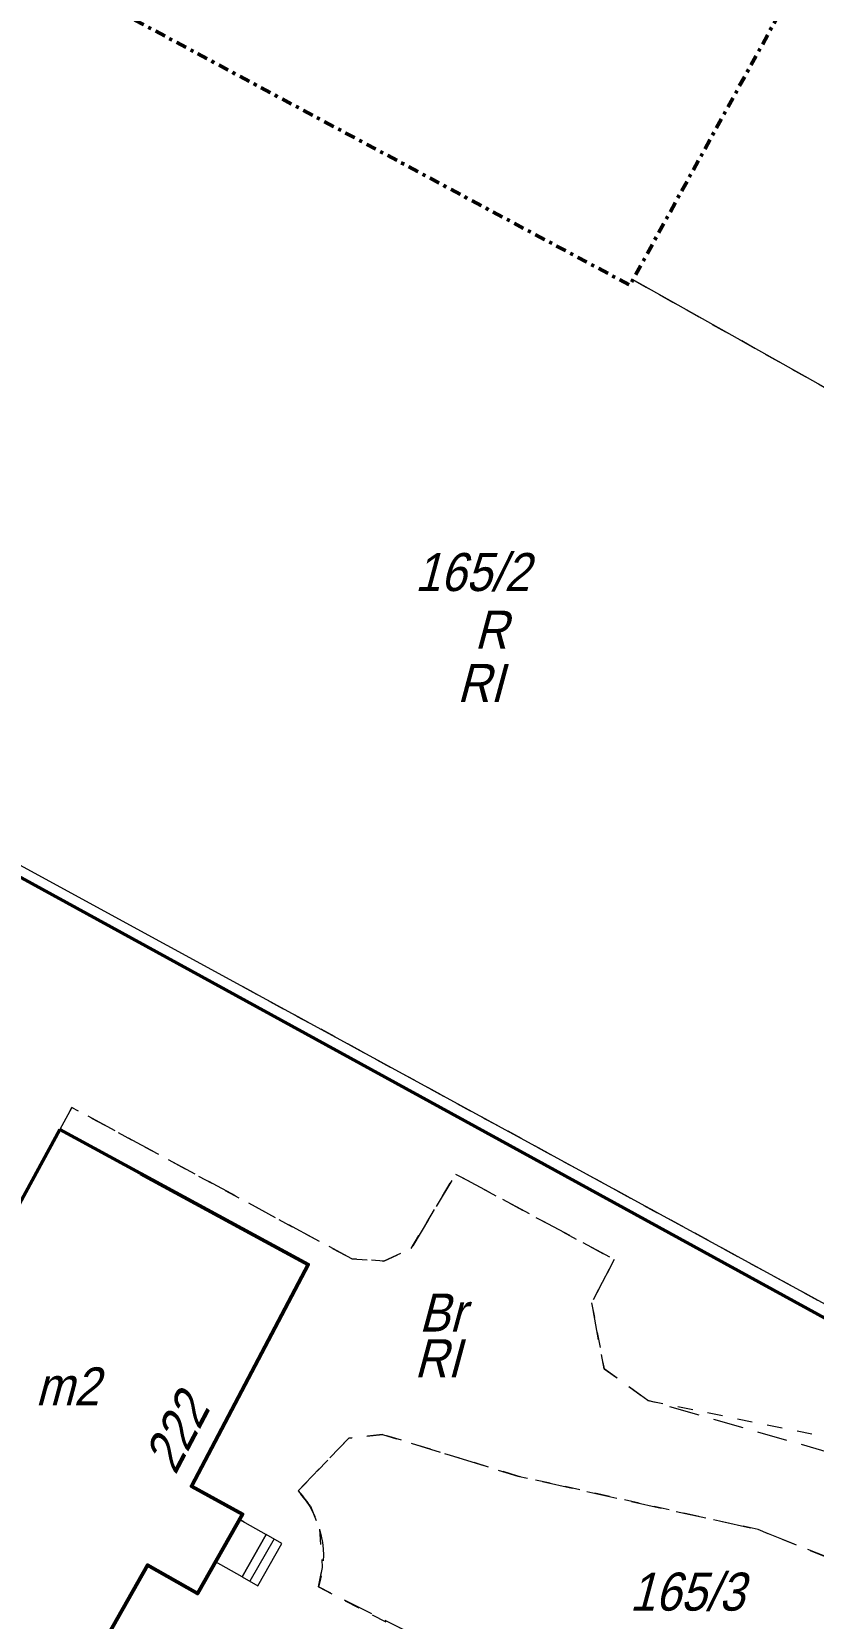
# Model space of a CAD drawing. Extents: x 7449598 to 7450455, y 5563374 to 5564952.
# Drawn here: x 7449959.6 to 7449985.3, y 5564139.8 to 5564192 of the extents above; entities that cross this region are included whole.
import ezdxf
from ezdxf.enums import TextEntityAlignment as Align

# ---------------------------------------------------------------- set-up
doc = ezdxf.new("R2010")
doc.units = 0
doc.header["$MEASUREMENT"] = 0
for name, pattern in [('218-500', [1, 0.5, -0.5]), ('420-500', [1.5, 1, -0.5]), ('DGN Style 4', [0.686427, 0.343214, -0.171607, 0, -0.171607])]:
    doc.linetypes.add(name, pattern=pattern)
for name, color, linetype, lineweight in [('EDZPD_219', 7, 'Continuous', 0), ('SDRPK_420', 7, 'Continuous', 0), ('SZOPO_902', 7, 'Continuous', 0), ('Warstwa 1', 7, 'Continuous', 0), ('Warstwa 24', 7, 'Continuous', 0), ('Warstwa 26', 7, 'Continuous', 0), ('Warstwa 28', 7, 'Continuous', 0), ('Warstwa 29', 7, 'Continuous', 0), ('Warstwa 3', 7, 'Continuous', 0), ('Warstwa 4', 7, 'Continuous', 0), ('Warstwa 60', 7, 'Continuous', 0), ('Warstwa 8', 7, 'Continuous', 0)]:
    doc.layers.add(name, color=color, linetype=linetype, lineweight=lineweight)
doc.styles.add('Style-WORKING_1250 I 0.26180', font='WORKING_1250.shx', dxfattribs={"oblique": 14.999978})

msp = doc.modelspace()

# ---------------------------------------------------------------- linework, layer by layer
at = {"layer": 'EDZPD_219', "color": 96, "linetype": 'Continuous', "lineweight": 13}
for p, q in [((7450009.56, 5564166.9), (7449979.386, 5564183.856)), ((7449940.231, 5564174.987), (7449996.8, 5564144.12))]:
    msp.add_line(p, q, dxfattribs=at)
at = {"layer": 'SDRPK_420', "color": 7, "linetype": '420-500', "lineweight": 13}
msp.add_line((7449986.887, 5564131.893), (7449969.06, 5564140.88), dxfattribs=at)
at = {"layer": 'SDRPK_420', "color": 7, "linetype": '420-500', "lineweight": 13, "flags": 128}
for points in [[(7449993.104, 5564143.197), (7449979.89, 5564147.01), (7449978.45, 5564148.05), (7449978.04, 5564150.22), (7449978.78, 5564151.64), (7449973.57, 5564154.45), (7449972.11, 5564152), (7449971.21, 5564151.59), (7449970.16, 5564151.66), (7449960.96, 5564156.64), (7449960.57, 5564155.91)], [(7449968.4, 5564144.03), (7449970.06, 5564145.77), (7449971.17, 5564145.89), (7449975.61, 5564144.52), (7449983.51, 5564142.76), (7449990.82, 5564139.871)]]:
    msp.add_lwpolyline(points, dxfattribs=at)
at = {"layer": 'SDRPK_420', "color": 7, "linetype": '420-500', "lineweight": 13, "extrusion": (0, 0, -1)}
msp.add_arc((-7449966.031, 5564141.89), 3.193, 137.8993, 198.4334, dxfattribs=at)
at = {"layer": 'SZOPO_902', "color": 7, "linetype": 'Continuous', "lineweight": 40, "flags": 128}
msp.add_lwpolyline([(7449995.95, 5564144.09), (7449956.215, 5564165.877)], dxfattribs=at)
at = {"layer": 'Warstwa 29', "color": 96, "linetype": '218-500', "lineweight": 13}
for p, q in [((7449979.386, 5564183.856), (7450009.56, 5564166.9)), ((7450009.56, 5564166.9), (7449979.386, 5564183.856)), ((7449996.8, 5564144.12), (7449966.591, 5564160.604)), ((7449966.591, 5564160.604), (7449996.8, 5564144.12)), ((7449972.11, 5564152), (7449973.57, 5564154.45)), ((7449973.57, 5564154.45), (7449978.78, 5564151.64)), ((7449970.16, 5564151.66), (7449971.21, 5564151.59)), ((7449971.21, 5564151.59), (7449972.11, 5564152)), ((7449978.78, 5564151.64), (7449978.04, 5564150.22)), ((7449978.04, 5564150.22), (7449978.45, 5564148.05)), ((7449978.45, 5564148.05), (7449979.89, 5564147.01)), ((7449979.89, 5564147.01), (7449986.37, 5564145.68)), ((7449970.06, 5564145.77), (7449968.4, 5564144.03)), ((7449971.17, 5564145.89), (7449970.06, 5564145.77)), ((7449975.61, 5564144.52), (7449971.17, 5564145.89)), ((7449983.51, 5564142.76), (7449975.61, 5564144.52)), ((7449968.8, 5564143.53), (7449968.4, 5564144.03)), ((7449968.4, 5564144.03), (7449968.8, 5564143.53)), ((7449968.8, 5564143.53), (7449969.1, 5564142.77)), ((7449969.1, 5564142.77), (7449969.19, 5564141.52)), ((7449990.33, 5564140), (7449983.51, 5564142.76)), ((7449969.06, 5564140.88), (7449969.19, 5564141.52)), ((7449969.19, 5564141.52), (7449969.06, 5564140.88)), ((7449969.06, 5564140.88), (7449978.54, 5564135.93))]:
    msp.add_line(p, q, dxfattribs=at)
at = {"layer": 'Warstwa 29', "color": 96, "linetype": '218-500', "lineweight": 13, "flags": 128}
msp.add_lwpolyline([(7449955.736, 5564140.878), (7449953.17, 5564142.27), (7449960.58, 5564155.91), (7449960.96, 5564156.64), (7449970.16, 5564151.66)], dxfattribs=at)
at = {"layer": 'Warstwa 3', "color": 7, "linetype": 'Continuous', "lineweight": 40, "flags": 128}
msp.add_lwpolyline([(7449960.57, 5564155.91), (7449968.73, 5564151.48), (7449964.89, 5564144.19), (7449966.57, 5564143.27), (7449965.09, 5564140.66), (7449963.45, 5564141.59), (7449961.33, 5564137.85), (7449953.22, 5564142.38)], close=True, dxfattribs=at)
at = {"layer": 'Warstwa 3', "color": 7, "linetype": 'Continuous', "lineweight": 53, "flags": 128}
msp.add_lwpolyline([(7449963.217, 5564154.473), (7449968.73, 5564151.48), (7449964.89, 5564144.19), (7449966.57, 5564143.27), (7449965.09, 5564140.66), (7449963.45, 5564141.59), (7449961.33, 5564137.85), (7449955.777, 5564140.952)], dxfattribs=at)
at = {"layer": 'Warstwa 60', "color": 7, "linetype": 'Continuous', "lineweight": 40, "ltscale": 0.1}
msp.add_line((7449965.682, 5564141.705), (7449966.472, 5564143.097), dxfattribs=at)
at = {"layer": 'Warstwa 60', "color": 7, "linetype": 'Continuous', "lineweight": 0, "ltscale": 0.1}
for p, q in [((7449966.624, 5564143.015), (7449966.472, 5564143.097)), ((7449966.552, 5564141.212), (7449967.342, 5564142.604)), ((7449967.603, 5564142.456), (7449966.813, 5564141.064)), ((7449967.074, 5564140.916), (7449967.864, 5564142.308)), ((7449967.864, 5564142.308), (7449967.342, 5564142.604))]:
    msp.add_line(p, q, dxfattribs=at)
at = {"layer": 'Warstwa 60', "color": 7, "linetype": 'Continuous', "lineweight": 0, "ltscale": 0.1, "flags": 128}
for points in [[(7449966.472, 5564143.097), (7449967.342, 5564142.604), (7449966.552, 5564141.212), (7449965.682, 5564141.705)], [(7449967.074, 5564140.916), (7449967.864, 5564142.308), (7449967.342, 5564142.604), (7449966.552, 5564141.212)]]:
    msp.add_lwpolyline(points, close=True, dxfattribs=at)
at = {"layer": 'Warstwa 8', "color": 7, "linetype": 'DGN Style 4', "lineweight": 53, "flags": 128}
msp.add_lwpolyline([(7450242.249, 5564757.195), (7450281.761, 5564736.224), (7450381.947, 5564923.763), (7450454.953, 5564884.917), (7450405.405, 5564791.854), (7450392.833, 5564798.548), (7450342.944, 5564703.75), (7450227.046, 5564484.373), (7450154.831, 5564348.788), (7449690.291, 5563497.193), (7449618.905, 5563522.751), (7449629.01, 5563547.14), (7449943.259, 5564118.2), (7449916.282, 5564132.943), (7449953.147, 5564197.693), (7449979.298, 5564183.674), (7450084.831, 5564375.475), (7450052.492, 5564392.854)], close=True, dxfattribs=at)

# ---------------------------------------------------------------- texts
at = {"layer": 'Warstwa 1', "color": 7, "linetype": 'Continuous', "lineweight": 30, "style": 'Style-WORKING_1250 I 0.26180', "oblique": 15, "width": 0.895998}
msp.add_text('222', height=1.25, rotation=62.2347, dxfattribs=at).set_placement((7449964.946, 5564145.633), align=Align.CENTER)
at = {"layer": 'Warstwa 24', "color": 96, "linetype": 'Continuous', "lineweight": 30, "style": 'Style-WORKING_1250 I 0.26180', "oblique": 15, "width": 0.899997}
for s, p in [('165/2', (7449972.232, 5564173.618)), ('165/3', (7449979.289, 5564140.096))]:
    msp.add_text(s, height=1.25, dxfattribs=at).set_placement(p)
at = {"layer": 'Warstwa 26', "color": 96, "linetype": 'Continuous', "lineweight": 30, "style": 'Style-WORKING_1250 I 0.26180', "oblique": 15, "width": 0.899997}
for p in [(7449973.618, 5564169.969), (7449972.213, 5564147.771)]:
    msp.add_text('RI', height=1.25, dxfattribs=at).set_placement(p)
at = {"layer": 'Warstwa 28', "color": 96, "linetype": 'Continuous', "lineweight": 30, "style": 'Style-WORKING_1250 I 0.26180', "oblique": 15, "width": 0.899997}
for s, p in [('R', (7449974.187, 5564171.722)), ('Br', (7449972.368, 5564149.273))]:
    msp.add_text(s, height=1.25, dxfattribs=at).set_placement(p)
at = {"layer": 'Warstwa 4', "color": 7, "linetype": 'Continuous', "lineweight": 30, "style": 'Style-WORKING_1250 I 0.26180', "oblique": 15, "width": 0.899997}
msp.add_text('m2', height=1.25, dxfattribs=at).set_placement((7449959.766, 5564146.844))

doc.saveas('drawing.dxf')
